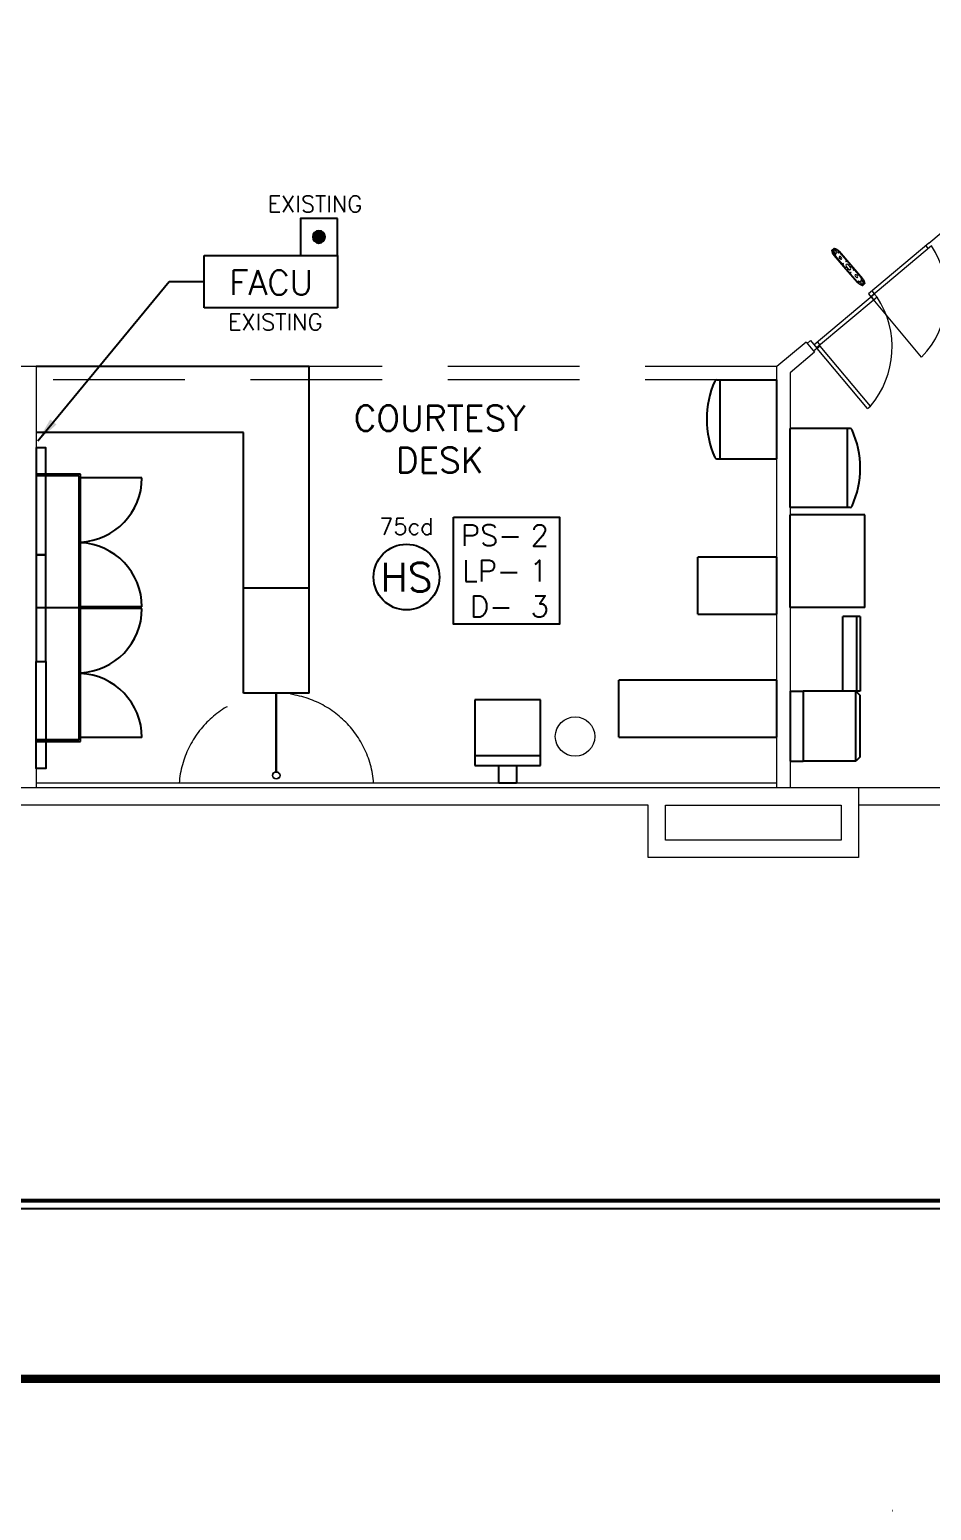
# Model space of a CAD drawing. Header units: inches. Extents: x 0 to 5040, y 0 to 3600.
# Drawn here: x 3207 to 3618, y 0 to 675 of the extents above; entities that cross this region are included whole.
import ezdxf
from ezdxf.enums import TextEntityAlignment as Align

# ---------------------------------------------------------------- set-up
doc = ezdxf.new("R2010")
doc.units = ezdxf.units.IN
doc.header["$LTSCALE"] = 240
doc.header["$MEASUREMENT"] = 0
for name, pattern in [('XBORDER$0$tb 30x42$0$TB$0$DOT2', [0.125, 0, -0.125]), ('XFLOOR$0$base-fp$0$DASHED', [0.75, 0.5, -0.25]), ('XFLOOR$0$base-fp$0$DASHED2', [0.375, 0.25, -0.125]), ('XFLOOR$0$base-fp$0$HIDDEN', [0.375, 0.25, -0.125])]:
    doc.linetypes.add(name, pattern=pattern)
doc.layers.get('0').update_dxf_attribs({"linetype": 'CONTINUOUS'})
for name, color, linetype in [('A010-001$0$G-ANNO-SYMB', 3, 'CONTINUOUS'), ('EFP10-R$0$E-ALARM', 3, 'CONTINUOUS'), ('EFP10-R$0$G-ANNO-TEXT', 2, 'CONTINUOUS'), ('LEADER', 4, 'CONTINUOUS'), ('NOTIFICATION', 6, 'CONTINUOUS'), ('TEXT', 4, 'CONTINUOUS'), ('XBORDER$0$tb 30x42$0$g-anno-symb', 3, 'CONTINUOUS'), ('XFLOOR$0$base-fp$0$S-COLS_EXST', 8, 'CONTINUOUS')]:
    doc.layers.add(name, color=color, linetype=linetype)
for name, color, linetype, lineweight in [('XFLOOR$0$base-fp$0$A-DOOR-INTR_EXST', 8, 'CONTINUOUS', 18), ('XFLOOR$0$base-fp$0$A-EQPM-INTR', 8, 'CONTINUOUS', 25), ('XFLOOR$0$base-fp$0$A-EQPM-INTR_EXST', 8, 'CONTINUOUS', 18), ('XFLOOR$0$base-fp$0$A-FLOR-CMIL', 8, 'CONTINUOUS', 25), ('XFLOOR$0$base-fp$0$A-SOFF-INTR_EXST', 8, 'XFLOOR$0$base-fp$0$HIDDEN', 18), ('XFLOOR$0$base-fp$0$A-WALL-EXTR_EXST', 8, 'CONTINUOUS', 18), ('XFLOOR$0$base-fp$0$A-WALL-INTR_EXST', 8, 'CONTINUOUS', 18)]:
    doc.layers.add(name, color=color, linetype=linetype, lineweight=lineweight)
doc.styles.add('A010-001$0$SIMPLEX', font='simplex.shx')
doc.styles.add('EFP10-R$0$SIMPLEX', font='simplex.shx', dxfattribs={"height": 11.25})
doc.styles.add('NORMAL', font='romans.shx')
doc.styles.add('ROMANS', font='romans.shx', dxfattribs={"width": 0.9})
doc.dimstyles.new('EFP10-R$0$WDS-DIMSTYLE$7', dxfattribs={"dimscale": 120, "dimtxt": 0.09375, "dimasz": 0.09375, "dimexe": 0.09375, "dimexo": 0.0625, "dimgap": 0.09375, "dimtad": 1, "dimdec": 8, "dimrnd": 1, "dimzin": 3, "dimdsep": 46, "dimlunit": 4, "dimtxsty": 'EFP10-R$0$SIMPLEX', "dimcen": 0, "dimdle": 0.09375, "dimclrd": 1, "dimclre": 1, "dimclrt": 256, "dimadec": 0, "dimazin": 0, "dimtfac": 1, "dimtdec": 8, "dimtix": 1, "dimtmove": 2, "dimatfit": 3, "dimfxl": 1, "dimtolj": 1, "dimtzin": 2, "dimarcsym": 0})

# ---------------------------------------------------------------- blocks, each defined once
blk = doc.blocks.new('XBORDER')
at = {"layer": 'XBORDER$0$tb 30x42$0$g-anno-symb', "linetype": 'XBORDER$0$tb 30x42$0$TB$0$DOT2'}
blk.add_lwpolyline([(0, 0), (42, 0), (42, 30), (0, 30)], close=True, dxfattribs=at)
at = {"layer": 'XBORDER$0$tb 30x42$0$g-anno-symb', "color": 7, "const_width": 0.0312}
blk.add_lwpolyline([(39.25, 0.5), (39.25, 29.5), (1.25, 29.5), (1.25, 0.5)], close=True, dxfattribs=at)
blk = doc.blocks.new('XFLOOR')
at = {"layer": 'XFLOOR$0$base-fp$0$A-DOOR-INTR_EXST', "color": 8}
for p, q in [((1953.09, 516.58), (1980.66, 539.71)), ((1953.09, 516.58), (1925.53, 493.46)), ((1954.22, 515.24), (1926.65, 492.11)), ((1951.62, 515.35), (1952.75, 514.01)), ((1928.34, 493.21), (1900.77, 470.07)), ((1925.53, 493.45), (1926.65, 492.11)), ((1927.06, 494.74), (1928.18, 493.4)), ((1928.34, 493.21), (1929.47, 491.87)), ((1929.47, 491.87), (1901.9, 468.73)), ((1949.78, 464.53), (1926.85, 491.86)), ((1926.86, 491.96), (1927.98, 490.62)), ((1897.55, 470.79), (1899.08, 472.08)), ((1899.08, 472.08), (1901.97, 468.63)), ((1900.44, 467.35), (1901.97, 468.63)), ((1903.47, 469.56), (1902.13, 468.44)), ((1925.07, 441.11), (1902.13, 468.44)), ((1902.3, 471.35), (1903.43, 470.01)), ((1926.41, 442.24), (1903.47, 469.56)), ((1925.07, 441.11), (1926.41, 442.24)), ((1655.27, 275.44), (1655.27, 311.21)), ((1655.77, 275.44), (1655.77, 311.21))]:
    blk.add_line(p, q, dxfattribs=at)
for radius in [1.75, 1.56]:
    blk.add_circle((1655.52, 273.71), radius, dxfattribs=at)
for centre, radius, start, end in [((1920.78, 492.61), 40.37, 315.91621, 34.09214), ((1894.92, 469.09), 41.39, 319.54983, 33.39745)]:
    blk.add_arc(centre, radius, start, end, dxfattribs=at)
at = {"layer": 'XFLOOR$0$base-fp$0$A-DOOR-INTR_EXST', "color": 8, "linetype": 'XFLOOR$0$base-fp$0$DASHED2'}
blk.add_arc((1655.59, 266.72), 44.48, 4.49625, 175.50375, dxfattribs=at)
at = {"layer": 'XFLOOR$0$base-fp$0$A-EQPM-INTR', "color": 8}
for points in [[(1550.52, 374.39), (1550.52, 423.14), (1546.02, 423.14), (1546.02, 374.39)], [(1550.52, 325.64), (1550.52, 374.39), (1546.02, 374.39), (1546.02, 325.64)], [(1550.52, 325.64), (1550.52, 276.89), (1546.02, 276.89), (1546.02, 325.64)]]:
    blk.add_lwpolyline(points, close=True, dxfattribs=at)
at = {"layer": 'XFLOOR$0$base-fp$0$A-EQPM-INTR_EXST', "color": 8}
for p, q in [((1909, 513.2), (1910, 514.06)), ((1909.9, 513.62), (1909.45, 513.23)), ((1910.73, 513.36), (1909.9, 513.62)), ((1909.45, 513.23), (1909.59, 512.37)), ((1909.59, 512.37), (1909.75, 512.19)), ((1909.75, 512.19), (1910.04, 512.44)), ((1909.93, 512.35), (1909.8, 512.5)), ((1910.04, 512.44), (1910.3, 512.15)), ((1910.07, 511.04), (1910.33, 511.26)), ((1910.3, 512.15), (1910.11, 511.98)), ((1910.11, 511.98), (1910.39, 511.65)), ((1910.32, 510.76), (1910.57, 510.98)), ((1910.32, 510.76), (1913.6, 506.96)), ((1910.39, 511.65), (1911.33, 512.46)), ((1910.71, 513.02), (1910.57, 513.17)), ((1910.6, 512.92), (1910.89, 513.18)), ((1910.85, 512.63), (1910.6, 512.92)), ((1910.89, 513.18), (1910.73, 513.36)), ((1911.04, 512.79), (1910.85, 512.63)), ((1911.33, 512.46), (1911.04, 512.79)), ((1911.98, 512.69), (1911.73, 512.47)), ((1912.22, 512.4), (1911.97, 512.18)), ((1912.22, 512.4), (1915.5, 508.61)), ((1912.24, 509.89), (1912.73, 509.32)), ((1913.29, 509.81), (1912.8, 510.38)), ((1913.6, 506.96), (1913.85, 507.18)), ((1914.09, 506.9), (1913.84, 506.68)), ((1913.84, 506.68), (1915.14, 505.18)), ((1915.5, 508.61), (1915.25, 508.39)), ((1915.49, 508.11), (1915.75, 508.33)), ((1915.75, 508.33), (1917.05, 506.83)), ((1917.42, 505.27), (1916.13, 506.76)), ((1916.76, 506.58), (1917.05, 506.83)), ((1915.43, 505.43), (1915.14, 505.18)), ((1916.63, 504.58), (1915.34, 506.07)), ((1915.48, 505.36), (1915.43, 505.43)), ((1915.67, 505.52), (1915.48, 505.36)), ((1915.72, 505.47), (1915.67, 505.52)), ((1916, 504.76), (1915.71, 504.51)), ((1917.01, 503.01), (1915.71, 504.51)), ((1915.8, 505.54), (1915.72, 505.47)), ((1916.13, 504.99), (1915.95, 504.83)), ((1915.95, 504.83), (1916, 504.76)), ((1916.17, 505.12), (1916.08, 505.04)), ((1916.08, 505.04), (1916.13, 504.99)), ((1916.59, 506.22), (1916.68, 506.3)), ((1916.63, 506.35), (1916.81, 506.52)), ((1916.68, 506.3), (1916.63, 506.35)), ((1916.81, 506.52), (1916.76, 506.58)), ((1916.96, 505.8), (1917.04, 505.87)), ((1917.27, 503.23), (1917.01, 503.01)), ((1917.04, 505.87), (1917.09, 505.82)), ((1917.09, 505.82), (1917.28, 505.98)), ((1917.26, 502.73), (1917.51, 502.95)), ((1920.53, 498.94), (1917.26, 502.73)), ((1917.28, 505.98), (1917.33, 505.92)), ((1917.33, 505.92), (1917.62, 506.16)), ((1918.92, 504.66), (1917.62, 506.16)), ((1918.67, 504.44), (1918.92, 504.66)), ((1919.16, 504.38), (1918.91, 504.16)), ((1922.44, 500.59), (1919.16, 504.38)), ((1919.96, 500.96), (1919.47, 501.53)), ((1920.03, 502.02), (1920.52, 501.45)), ((1922.44, 500.59), (1922.19, 500.37)), ((1922.68, 500.3), (1922.43, 500.08)), ((1920.53, 498.94), (1920.79, 499.16)), ((1920.78, 498.66), (1921.03, 498.87)), ((1921.43, 498.88), (1922.37, 499.69)), ((1921.72, 498.55), (1921.43, 498.88)), ((1921.91, 498.71), (1921.72, 498.55)), ((1921.87, 498.17), (1922.16, 498.42)), ((1922.02, 497.98), (1921.87, 498.17)), ((1922.16, 498.42), (1921.91, 498.71)), ((1922.86, 497.72), (1922.02, 497.98)), ((1922.05, 498.32), (1922.18, 498.17)), ((1922.37, 499.69), (1922.65, 499.36)), ((1922.65, 499.36), (1922.46, 499.19)), ((1922.46, 499.19), (1922.72, 498.9)), ((1922.72, 498.9), (1923.01, 499.15)), ((1922.76, 497.28), (1923.76, 498.14)), ((1922.83, 499), (1922.96, 498.84)), ((1923.31, 498.11), (1922.86, 497.72)), ((1923.01, 499.15), (1923.17, 498.97)), ((1923.17, 498.97), (1923.31, 498.11))]:
    blk.add_line(p, q, dxfattribs=at)
at = {"layer": 'XFLOOR$0$base-fp$0$A-EQPM-INTR_EXST', "color": 8, "linetype": 'Continuous', "lineweight": -3}
for p, q in [((1670.52, 460.21), (1546.02, 460.21)), ((1670.52, 311.21), (1670.52, 460.21)), ((1856.41, 454.21), (1857.77, 454.21)), ((1857.77, 454.21), (1857.77, 418.21)), ((1857.77, 454.21), (1883.77, 454.21)), ((1883.77, 418.21), (1883.77, 454.21)), ((1640.52, 430.21), (1546.02, 430.21)), ((1640.52, 311.21), (1640.52, 430.21)), ((1889.77, 395.98), (1889.77, 431.98)), ((1915.77, 431.98), (1889.77, 431.98)), ((1915.77, 431.98), (1915.77, 395.98)), ((1917.13, 431.98), (1915.77, 431.98)), ((1856.41, 418.21), (1857.77, 418.21)), ((1857.77, 418.21), (1883.77, 418.21)), ((1915.77, 395.98), (1889.77, 395.98)), ((1923.86, 392.66), (1889.77, 392.66)), ((1889.77, 350.28), (1889.77, 392.66)), ((1917.13, 395.98), (1915.77, 395.98)), ((1923.86, 350.28), (1923.86, 392.66)), ((1883.77, 373.31), (1847.77, 373.31)), ((1847.77, 347.31), (1847.77, 373.31)), ((1883.77, 347.31), (1883.77, 373.31)), ((1670.52, 359.21), (1640.52, 359.21)), ((1847.77, 347.31), (1883.77, 347.31)), ((1923.86, 350.28), (1889.77, 350.28)), ((1913.77, 312.21), (1913.77, 346.21)), ((1921.77, 346.21), (1913.77, 346.21)), ((1920.15, 346.21), (1920.15, 312.21)), ((1921.77, 346.21), (1921.77, 312.21)), ((1670.52, 311.21), (1640.52, 311.21)), ((1883.77, 317.21), (1811.77, 317.21)), ((1811.77, 291.21), (1811.77, 317.21)), ((1883.77, 291.21), (1883.77, 317.21)), ((1889.77, 312.21), (1889.77, 280.21)), ((1895.77, 312.21), (1895.77, 280.21)), ((1919.77, 312.21), (1895.77, 312.21)), ((1921.77, 312.21), (1913.77, 312.21)), ((1919.77, 280.21), (1919.77, 312.21)), ((1919.77, 312.21), (1921.79, 310.21)), ((1746.02, 308.21), (1746.02, 278.21)), ((1776.02, 308.21), (1746.02, 308.21)), ((1776.02, 278.21), (1776.02, 308.21)), ((1921.77, 282.21), (1921.77, 310.23)), ((1921.77, 310.21), (1921.77, 310.23)), ((1811.77, 291.21), (1883.77, 291.21)), ((1776.02, 282.71), (1746.02, 282.71)), ((1746.02, 278.21), (1776.02, 278.21)), ((1919.77, 280.21), (1895.77, 280.21)), ((1921.77, 282.21), (1919.77, 280.21))]:
    blk.add_line(p, q, dxfattribs=at)
at = {"layer": 'XFLOOR$0$base-fp$0$A-EQPM-INTR_EXST', "color": 8, "linetype": 'XFLOOR$0$base-fp$0$DASHED', "lineweight": -3}
for p, q in [((1889.77, 312.21), (1895.77, 312.21)), ((1889.77, 280.21), (1895.77, 280.21))]:
    blk.add_line(p, q, dxfattribs=at)
at = {"layer": 'XFLOOR$0$base-fp$0$A-EQPM-INTR_EXST', "color": 8, "flags": 128}
blk.add_lwpolyline([(1908.85, 513.29), (1909.93, 514.22, -0.158935), (1912.15, 512.86), (1917.51, 506.65), (1922.88, 500.44, -0.158935), (1923.91, 498.05), (1922.83, 497.12, -0.158935), (1920.61, 498.48), (1915.24, 504.69), (1909.88, 510.9, -0.158935)], format="xyb", close=True, dxfattribs=at)
at = {"layer": 'XFLOOR$0$base-fp$0$A-EQPM-INTR_EXST', "color": 8}
blk.add_circle((1791.75, 291.44), 9, dxfattribs=at)
for centre, radius, start, end in [((1908.82, 510.24), 4, 37.71429, 72.87397), ((1912.95, 513.81), 4, 188.81126, 223.97093), ((1910.19, 512.83), 0.513, 40.84261, 220.84261), ((1910.45, 511.12), 0.187, 310.84261, 130.84261), ((1911.85, 512.33), 0.187, 130.84261, 310.84261), ((1912.52, 510.13), 0.374, 40.84261, 220.84261), ((1913.01, 509.57), 0.374, 220.84261, 40.84261), ((1913.97, 507.04), 0.187, 310.84261, 130.84261), ((1915.37, 508.25), 0.187, 130.84261, 310.84261), ((1915.74, 506.42), 0.523, 40.84261, 220.84261), ((1917.02, 504.93), 0.523, 220.84261, 40.84261), ((1917.39, 503.09), 0.187, 310.84261, 130.84261), ((1918.79, 504.3), 0.187, 130.84261, 310.84261), ((1919.75, 501.77), 0.374, 40.84261, 220.84261), ((1920.24, 501.21), 0.374, 220.84261, 40.84261), ((1922.31, 500.22), 0.187, 130.84261, 310.84261), ((1919.81, 497.53), 4, 8.81126, 43.97093), ((1923.94, 501.1), 4, 217.71429, 252.87397), ((1920.91, 499.02), 0.187, 310.84261, 130.84261), ((1922.57, 498.51), 0.513, 220.84261, 40.84261)]:
    blk.add_arc(centre, radius, start, end, dxfattribs=at)
at = {"layer": 'XFLOOR$0$base-fp$0$A-EQPM-INTR_EXST', "color": 8, "linetype": 'Continuous', "lineweight": -3}
for centre, radius, start, end in [((1894.27, 436.21), 42.5, 155.81787, 204.18213), ((1856.41, 453.21), 1, 90, 155.81787), ((1917.13, 430.98), 1, 24.18213, 90), ((1879.27, 413.98), 42.5, 335.81787, 24.18213), ((1856.41, 419.21), 1, 204.18213, 270), ((1917.13, 396.98), 1, 270, 335.81787)]:
    blk.add_arc(centre, radius, start, end, dxfattribs=at)
at = {"layer": 'XFLOOR$0$base-fp$0$A-FLOR-CMIL', "color": 8}
for p, q in [((1566.21, 411.21), (1546.02, 411.21)), ((1565.46, 410.46), (1546.02, 410.46)), ((1565.46, 410.46), (1565.46, 289.96)), ((1566.21, 289.21), (1566.21, 411.21)), ((1594.28, 409.46), (1566.21, 409.46)), ((1565.46, 350.21), (1546.02, 350.21)), ((1594.28, 350.59), (1566.21, 350.59)), ((1594.28, 349.84), (1566.21, 349.84)), ((1594.28, 290.96), (1566.21, 290.96)), ((1565.46, 289.96), (1546.02, 289.96)), ((1546.02, 289.21), (1566.21, 289.21))]:
    blk.add_line(p, q, dxfattribs=at)
for centre, start, end in [((1564.96, 409.46), 272.44406, 0), ((1564.96, 350.59), 0, 87.55594), ((1564.96, 349.84), 272.44406, 0), ((1564.96, 290.96), 0, 87.55594)]:
    blk.add_arc(centre, 29.31, start, end, dxfattribs=at)
at = {"layer": 'XFLOOR$0$base-fp$0$A-SOFF-INTR_EXST', "color": 8}
for p, q in [((1883.77, 460.21), (1546.02, 460.21)), ((1883.77, 454.21), (1546.02, 454.21))]:
    blk.add_line(p, q, dxfattribs=at)
at = {"layer": 'XFLOOR$0$base-fp$0$A-WALL-EXTR_EXST', "color": 8}
for p, q in [((700.52, 268.21), (2013.52, 268.21)), ((1921.02, 268.21), (1921.02, 236.21)), ((1825.02, 260.21), (841.02, 260.21)), ((1825.02, 236.21), (1825.02, 260.21)), ((1833.02, 260.21), (1913.02, 260.21)), ((1833.02, 244.21), (1833.02, 260.21)), ((1913.02, 260.21), (1913.02, 244.21)), ((2013.52, 260.21), (1921.02, 260.21)), ((1913.02, 244.21), (1833.02, 244.21)), ((1921.02, 236.21), (1825.02, 236.21))]:
    blk.add_line(p, q, dxfattribs=at)
at = {"layer": 'XFLOOR$0$base-fp$0$A-WALL-INTR_EXST', "color": 8}
for p, q in [((1897.07, 471.37), (1883.77, 460.21)), ((1900.92, 466.77), (1889.77, 457.42)), ((1897.07, 471.37), (1900.92, 466.77)), ((1546.02, 460.21), (1507.15, 460.21)), ((1546.02, 460.21), (1546.02, 268.21)), ((1883.77, 268.21), (1883.77, 460.21)), ((1889.77, 457.42), (1889.77, 268.21)), ((1883.77, 270.21), (1546.02, 270.21))]:
    blk.add_line(p, q, dxfattribs=at)
at = {"layer": 'XFLOOR$0$base-fp$0$S-COLS_EXST', "color": 8}
for p, q in [((1757.02, 278.21), (1765.02, 278.21)), ((1757.02, 270.21), (1757.02, 278.21)), ((1765.02, 278.21), (1765.02, 270.21)), ((1765.02, 270.21), (1757.02, 270.21))]:
    blk.add_line(p, q, dxfattribs=at)
blk = doc.blocks.new('PC2R')
at = {"layer": 'NOTIFICATION'}
blk.add_circle((0, 0), 0.125, dxfattribs=at)
at = {"layer": 'NOTIFICATION', "color": 2, "style": 'ROMANS'}
blk.add_text('HS', height=0.10938, dxfattribs=at).set_placement((0, 0), align=Align.MIDDLE)
blk.add_attdef('115CD', text='', height=0.0625, dxfattribs=at).set_placement((0, 0.1609), align=Align.CENTER)
blk = doc.blocks.new('A$C5E320BCF')
at = {"layer": 'NOTIFICATION'}
blk.add_lwpolyline([(0, 0.4062), (0.4024, 0.4062), (0.4024, 0), (0, 0)], close=True, dxfattribs=at)
at = {"layer": 'NOTIFICATION', "color": 2, "insert": (0.1437, 0.2022), "char_height": 0.08097, "width": 0.676855, "attachment_point": 5, "style": 'NORMAL'}
blk.add_mtext('PS-\\PLP-\\PD-', dxfattribs=at)
at = {"layer": 'NOTIFICATION', "color": 2, "style": 'NORMAL', "flags": 4}
for tag, p in [('PS', (0.2955, 0.3371)), ('LP', (0.2955, 0.2022)), ('D', (0.2955, 0.0672))]:
    blk.add_attdef(tag, text='', height=0.081, dxfattribs=at).set_placement(p, align=Align.MIDDLE_LEFT)
blk = doc.blocks.new('EFP10-R$0$E-SWIT-P')
at = {"linetype": 'Continuous'}
h = blk.add_hatch(color=256, dxfattribs=at)
edge = h.paths.add_edge_path()
edge.add_arc((0.0703, 0), 0.0234, 0, 360)
blk.add_lwpolyline([(0.1406, 0.0703), (0.1406, -0.0703), (0, -0.0703), (0, 0.0703)], close=True)
blk.add_circle((0.0703, 0), 0.0234)

msp = doc.modelspace()

# ---------------------------------------------------------------- linework, layer by layer
at = {"layer": 'EFP10-R$0$E-ALARM', "color": 3}
for p, q in [((3286.35, 548.6), (3286.35, 572.48)), ((3286.35, 572.48), (3347.12, 572.48)), ((3347.12, 572.48), (3347.12, 548.6)), ((3347.12, 548.6), (3286.35, 548.6))]:
    msp.add_line(p, q, dxfattribs=at)
at = {"layer": 'TEXT', "linetype": 'Continuous'}
msp.add_line((4273.12, 137.52), (1392.7, 137.52), dxfattribs=at)
at = {"layer": 'TEXT', "linetype": 'Continuous', "const_width": 1.88}
msp.add_lwpolyline([(4392.67, 141.27), (1388.95, 141.27)], dxfattribs=at)

# ---------------------------------------------------------------- block references
at = {"layer": 'EFP10-R$0$E-ALARM', "xscale": -120, "yscale": 120, "zscale": 120, "rotation": 270}
msp.add_blockref('EFP10-R$0$E-SWIT-P', (3338.68, 572.48), dxfattribs=at)
at = {"layer": 'LEADER', "xscale": 120, "yscale": 120, "zscale": 120}
msp.add_blockref('XBORDER', (0, 0), dxfattribs=at)
at = {"layer": 'LEADER'}
msp.add_blockref('XFLOOR', (1663.69, 61.54), dxfattribs=at)
at = {"layer": 'NOTIFICATION'}
ref = msp.add_blockref('A$C5E320BCF', (3400.08, 404.32), dxfattribs=dict(at, xscale=120, yscale=120, zscale=120))
ref.add_attrib('PS', '2', dxfattribs={"color": 2, "height": 9.72, "style": 'NORMAL', "flags": 4}).set_placement((3435.18, 444.77), align=Align.MIDDLE_LEFT)
ref.add_attrib('LP', '1', dxfattribs={"color": 2, "height": 9.72, "style": 'NORMAL', "flags": 4}).set_placement((3434.69, 428.58), align=Align.MIDDLE_LEFT)
ref.add_attrib('D', '3', dxfattribs={"color": 2, "height": 9.72, "style": 'NORMAL', "flags": 4}).set_placement((3435.18, 412.38), align=Align.MIDDLE_LEFT)
at = {"layer": 'NOTIFICATION', "xscale": 120, "yscale": 120, "zscale": 120}
msp.add_blockref('PC2R', (3378.58, 425.75), dxfattribs=at).add_auto_attribs({'115CD': '75cd'})

# ---------------------------------------------------------------- texts
at = {"layer": 'A010-001$0$G-ANNO-SYMB', "insert": (3393.7, 504.02), "char_height": 11.5, "width": 103.3711, "attachment_point": 2, "style": 'A010-001$0$SIMPLEX'}
msp.add_mtext('COURTESY DESK', dxfattribs=at)
at = {"layer": 'EFP10-R$0$E-ALARM', "color": 3, "style": 'EFP10-R$0$SIMPLEX'}
msp.add_text('FACU', height=11.25, dxfattribs=at).set_placement((3316.89, 565.69), align=Align.TOP_CENTER)
at = {"layer": 'EFP10-R$0$G-ANNO-TEXT', "char_height": 7.5, "width": 211.4414, "attachment_point": 2, "style": 'EFP10-R$0$SIMPLEX'}
for insert in [(3336.89, 599.72), (3318.76, 545.88)]:
    msp.add_mtext('EXISTING', dxfattribs=dict(at, insert=insert))

# ---------------------------------------------------------------- leaders
at = {"layer": 'EFP10-R$0$G-ANNO-TEXT', "color": 1}
msp.add_leader([(3210.44, 487.82), (3270.41, 560.54), (3286.35, 560.54)], dimstyle='EFP10-R$0$WDS-DIMSTYLE$7', dxfattribs=at)

doc.saveas('drawing.dxf')
